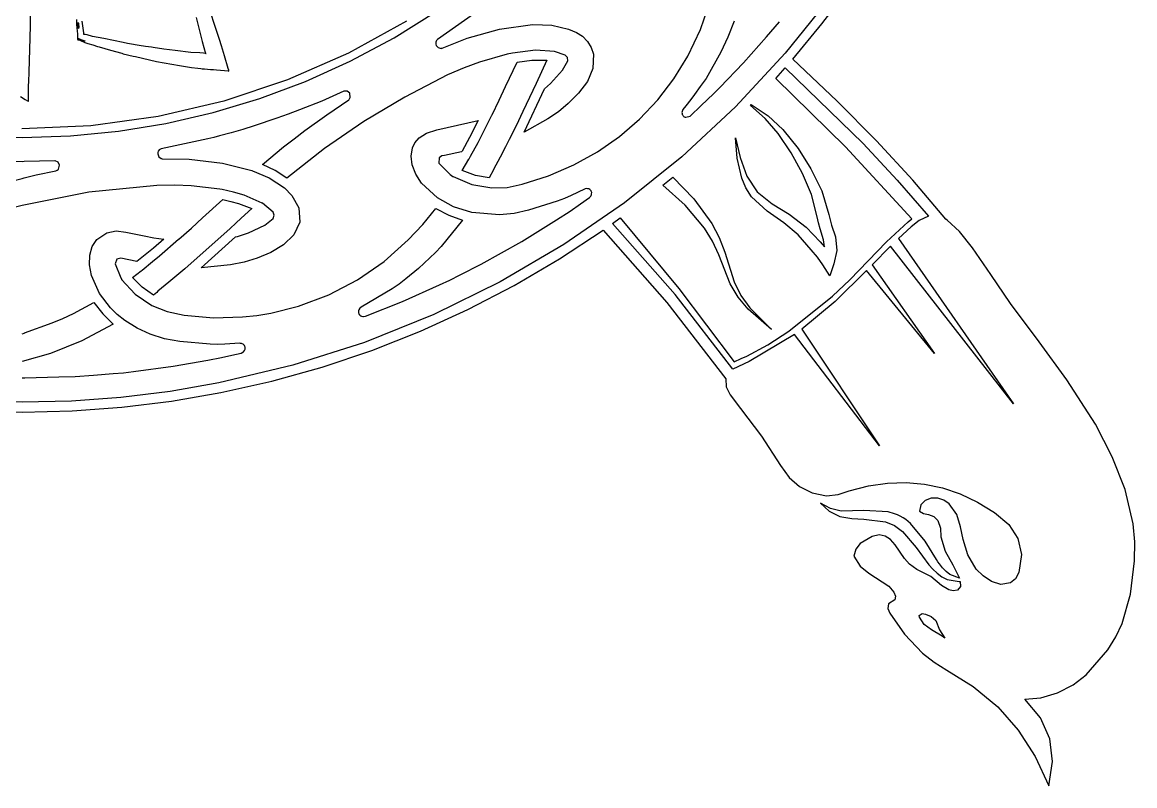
# Model space of a CAD drawing. Extents: x 0 to 285, y 0 to 248.
# Drawn here: x 142.7 to 241.7, y 0 to 67.9 of the extents above; entities that cross this region are included whole.
import ezdxf

# ---------------------------------------------------------------- set-up
doc = ezdxf.new("R2010")
doc.units = 0

msp = doc.modelspace()

# ---------------------------------------------------------------- linework, layer by layer
at = {"layer": 'Layer 1'}
for p, q in [((203.06834, 67.282612), (204.39253, 71.177252)), ((213.871651, 67.758006), (216.310994, 70.997653)), ((143.441116, 67.598338), (143.464225, 69.808668)), ((160.262214, 66.373166), (159.046614, 70.086046)), ((184.459166, 69.77177), (179.649583, 66.374183)), ((214.690562, 70.253071), (210.603662, 65.162485)), ((158.179585, 68.346033), (158.437048, 67.267603)), ((175.78885, 66.536581), (179.535021, 68.868789)), ((143.384085, 65.490988), (143.441116, 67.598338)), ((147.528219, 68.169964), (147.535032, 67.711779)), ((147.535032, 67.711779), (147.547921, 67.412694)), ((147.547921, 67.412694), (147.57651, 67.117755)), ((147.642379, 67.55869), (147.665637, 67.86785)), ((147.643, 67.5587), (147.642379, 67.55869)), ((147.682243, 67.373964), (147.643, 67.5587)), ((147.665637, 67.86785), (147.676153, 67.88044)), ((147.676153, 67.88044), (147.696755, 67.824148)), ((147.70965, 67.343005), (147.682243, 67.373964)), ((147.696755, 67.824148), (147.7012, 67.776004)), ((147.7012, 67.776004), (147.718681, 67.482547)), ((147.718681, 67.482547), (147.70965, 67.343005)), ((148.176148, 66.961481), (148.031123, 68.015761)), ((176.908093, 68.019215), (171.731855, 65.167405)), ((185.180681, 67.306694), (188.103701, 67.699265)), ((188.103701, 67.699265), (188.993996, 67.693191)), ((188.993996, 67.693191), (189.815855, 67.639713)), ((189.815855, 67.639713), (191.305215, 67.308037)), ((206.04899, 68.010554), (205.507688, 66.584004)), ((208.946959, 66.617491), (210.093529, 67.944341)), ((211.280232, 64.619835), (213.871651, 67.758006)), ((147.57651, 67.117755), (147.624654, 66.891848)), ((147.613839, 66.679707), (147.610433, 66.540605)), ((147.610433, 66.540605), (147.624211, 66.392469)), ((147.620951, 66.807695), (147.613839, 66.679707)), ((147.62258, 66.861035), (147.620951, 66.807695)), ((147.624654, 66.891848), (147.62258, 66.861035)), ((147.624211, 66.392469), (147.626136, 66.380026)), ((147.626136, 66.380026), (147.627025, 66.373817)), ((147.627025, 66.373817), (147.627617, 66.370854)), ((147.627617, 66.370854), (147.630877, 66.369815)), ((147.630877, 66.369815), (147.656799, 66.361687)), ((147.656799, 66.361687), (147.707907, 66.345245)), ((147.679286, 66.460267), (147.698542, 66.505594)), ((147.680618, 66.436416), (147.679286, 66.460267)), ((147.681361, 66.424416), (147.680618, 66.436416)), ((147.681643, 66.418489), (147.681361, 66.424416)), ((147.684163, 66.414194), (147.681643, 66.418489)), ((147.728159, 66.397306), (147.684163, 66.414194)), ((147.698542, 66.505594), (147.711282, 66.473449)), ((147.707907, 66.345245), (147.807159, 66.311468)), ((147.711282, 66.473449), (147.713209, 66.454193)), ((147.713209, 66.454193), (147.720911, 66.439083)), ((147.720911, 66.439083), (147.759576, 66.426344)), ((147.8123, 66.365624), (147.728159, 66.397306)), ((147.759576, 66.426344), (147.837051, 66.400715)), ((147.94029, 66.318811), (147.8123, 66.365624)), ((147.837051, 66.400715), (147.993631, 66.349331)), ((147.993631, 66.349331), (148.271532, 66.257784)), ((148.179851, 66.872017), (148.176148, 66.961481)), ((148.178669, 66.861498), (148.179851, 66.872017)), ((148.182518, 66.852608), (148.178669, 66.861498)), ((148.190816, 66.836166), (148.182518, 66.852608)), ((148.196, 66.8295), (148.190816, 66.836166)), ((148.208128, 66.829555), (148.196, 66.8295)), ((148.231979, 66.830001), (148.208128, 66.829555)), ((148.251531, 66.828815), (148.231979, 66.830001)), ((148.260562, 66.828223), (148.251531, 66.828815)), ((148.265007, 66.82794), (148.260562, 66.828223)), ((148.287523, 66.822606), (148.265007, 66.82794)), ((148.469731, 66.780092), (148.287523, 66.822606)), ((148.955023, 66.655657), (148.469731, 66.780092)), ((149.457056, 66.556702), (148.955023, 66.655657)), ((149.963681, 66.453451), (149.457056, 66.556702)), ((151.685171, 66.098091), (149.963681, 66.453451)), ((158.437048, 67.267603), (158.718652, 66.194373)), ((160.437607, 65.812047), (160.262214, 66.373166)), ((171.896014, 64.458406), (175.78885, 66.536581)), ((179.61877, 66.342054), (179.562043, 66.282788)), ((179.649583, 66.374183), (179.61877, 66.342054)), ((180.080651, 65.608334), (182.299193, 66.490346)), ((182.299193, 66.490346), (185.180681, 67.306694)), ((191.305215, 67.308037), (192.011823, 67.003172)), ((192.011823, 67.003172), (192.55982, 66.66488)), ((192.55982, 66.66488), (193.009412, 66.21551)), ((201.93658, 64.895272), (203.06834, 67.282612)), ((205.507688, 66.584004), (204.878999, 65.262354)), ((206.877799, 64.297701), (208.946959, 66.617491)), ((143.300979, 63.489668), (143.384085, 65.490988)), ((147.807159, 66.311468), (148.001661, 66.240955)), ((148.133894, 66.261187), (147.94029, 66.318811)), ((148.001661, 66.240955), (148.049658, 66.222588)), ((148.049658, 66.222588), (148.085218, 66.207329)), ((148.085218, 66.207329), (148.150547, 66.177413)), ((148.25107, 66.2283), (148.133894, 66.261187)), ((148.150547, 66.177413), (148.277053, 66.114305)), ((148.292273, 66.240599), (148.251, 66.2283)), ((148.251, 66.2283), (148.25107, 66.2283)), ((148.271532, 66.257784), (148.292273, 66.240599)), ((148.277053, 66.114305), (148.534219, 66.020831)), ((148.534219, 66.020831), (148.982625, 65.905137)), ((148.982625, 65.905137), (149.408961, 65.756558)), ((149.408961, 65.756558), (149.54184, 65.713598)), ((149.54184, 65.713598), (150.539977, 65.430955)), ((150.539977, 65.430955), (151.560337, 65.159274)), ((152.05951, 66.036764), (151.685171, 66.098091)), ((152.237273, 65.997211), (152.05951, 66.036764)), ((153.103277, 65.833669), (152.237273, 65.997211)), ((153.671229, 65.753676), (153.103277, 65.833669)), ((154.195185, 65.683608), (153.671229, 65.753676)), ((154.338136, 65.666571), (154.195185, 65.683608)), ((155.292577, 65.530582), (154.338136, 65.666571)), ((156.301517, 65.398299), (155.292577, 65.530582)), ((157.713107, 65.230608), (156.301517, 65.398299)), ((158.718652, 66.194373), (158.99937, 65.146613)), ((160.702772, 64.936563), (160.437607, 65.812047)), ((179.505455, 66.139549), (179.502495, 66.101776)), ((179.502495, 66.101776), (179.513899, 65.959861)), ((179.535972, 66.231988), (179.505455, 66.139549)), ((179.513899, 65.959861), (179.543815, 65.855278)), ((179.562043, 66.282788), (179.535972, 66.231988)), ((179.543815, 65.855278), (179.723428, 65.652844)), ((179.723428, 65.652844), (179.987036, 65.591595)), ((179.987036, 65.591595), (180.012072, 65.59604)), ((180.012072, 65.59604), (180.080651, 65.608334)), ((188.384665, 65.423812), (186.334078, 65.168962)), ((190.081618, 65.312802), (188.384665, 65.423812)), ((193.009412, 66.21551), (193.344512, 65.675348)), ((193.344512, 65.675348), (193.549033, 65.064682)), ((151.560337, 65.159274), (151.692916, 65.113794)), ((151.692916, 65.113794), (152.574769, 64.899588)), ((152.574769, 64.899588), (152.764236, 64.862258)), ((152.764236, 64.862258), (154.653716, 64.417998)), ((154.653716, 64.417998), (156.681846, 64.059065)), ((158.495412, 65.178464), (157.713107, 65.230608)), ((158.838941, 65.159059), (158.495412, 65.178464)), ((158.992557, 65.147206), (158.838941, 65.159059)), ((158.99937, 65.146613), (158.992557, 65.147206)), ((159.047, 65.1261), (159.050999, 65.126693)), ((159.047, 65.1253), (159.047, 65.1261)), ((159.047689, 65.125277), (159.047, 65.1253)), ((159.04917, 65.12513), (159.047689, 65.125277)), ((159.050999, 65.126693), (159.04917, 65.12513)), ((161.031188, 63.803023), (160.702772, 64.936563)), ((171.731855, 65.167405), (166.301483, 62.786647)), ((167.905729, 62.657321), (171.896014, 64.458406)), ((183.381138, 64.372732), (182.027178, 63.860479)), ((185.843898, 65.078897), (183.381138, 64.372732)), ((185.718832, 62.213155), (186.735042, 64.361125)), ((186.334078, 65.168962), (185.843898, 65.078897)), ((186.735042, 64.361125), (188.051753, 64.535616)), ((188.051753, 64.535616), (189.379862, 64.552963)), ((189.379862, 64.552963), (188.436236, 62.478913)), ((191.02302, 64.990756), (190.081618, 65.312802)), ((190.792412, 63.63655), (191.253669, 64.471391)), ((191.231111, 64.772271), (191.02302, 64.990756)), ((191.253669, 64.471391), (191.231111, 64.772271)), ((193.549033, 65.064682), (193.486119, 63.808739)), ((200.699773, 62.877701), (201.93658, 64.895272)), ((204.878999, 65.262354), (203.551409, 62.919284)), ((210.603662, 65.162485), (206.163165, 60.387405)), ((215.188875, 60.938066), (211.280232, 64.619835)), ((143.301425, 63.288943), (143.300979, 63.489668)), ((156.681846, 64.059065), (157.765906, 63.896262)), ((157.765906, 63.896262), (158.311935, 63.824713)), ((158.311935, 63.824713), (158.584209, 63.797603)), ((158.584209, 63.797603), (158.720494, 63.784124)), ((158.720494, 63.784124), (158.788791, 63.777605)), ((158.788791, 63.777605), (158.912483, 63.76694)), ((158.912483, 63.76694), (159.452292, 63.724869)), ((159.452292, 63.724869), (159.723973, 63.703985)), ((159.723973, 63.703985), (159.999506, 63.679544)), ((159.999506, 63.679544), (160.686559, 63.611402)), ((160.686559, 63.611402), (161.035123, 63.578811)), ((161.070445, 63.663775), (161.031188, 63.803023)), ((161.035123, 63.578811), (161.078823, 63.574812)), ((161.09, 63.5943), (161.070445, 63.663775)), ((161.078823, 63.574812), (161.089787, 63.573773)), ((161.089787, 63.573773), (161.095268, 63.57333)), ((161.095118, 63.576886), (161.09, 63.5943)), ((161.095268, 63.57333), (161.095118, 63.576886)), ((182.027178, 63.860479), (180.539588, 63.223504)), ((189.708319, 62.454521), (190.792412, 63.63655)), ((193.486119, 63.808739), (192.993228, 62.651842)), ((204.783899, 62.103361), (206.877799, 64.297701)), ((209.76645, 62.911523), (210.602674, 63.853371)), ((210.602674, 63.853371), (217.549876, 57.125064)), ((143.266463, 62.089189), (143.29372, 62.811649)), ((143.29372, 62.811649), (143.301425, 63.288943)), ((166.301483, 62.786647), (160.64775, 60.899775)), ((163.831918, 61.133325), (167.905729, 62.657321)), ((180.539588, 63.223504), (176.759449, 61.264021)), ((188.436236, 62.478913), (187.241076, 59.960303)), ((189.171919, 61.997968), (189.708319, 62.454521)), ((192.993228, 62.651842), (192.197908, 61.604622)), ((199.262007, 61.006634), (200.699773, 62.877701)), ((203.551409, 62.919284), (203.037821, 62.187937)), ((215.978509, 56.832145), (209.76645, 62.911523)), ((143.252835, 61.862689), (143.266463, 62.089189)), ((143.258169, 60.978318), (143.252835, 61.862689)), ((171.307768, 61.786586), (169.360078, 60.903547)), ((171.335025, 61.792067), (171.307768, 61.786586)), ((171.624442, 61.794916), (171.335025, 61.792067)), ((171.83928, 61.600972), (171.624442, 61.794916)), ((171.888757, 61.224855), (171.83928, 61.600972)), ((185.155918, 60.984215), (185.718832, 62.213155)), ((187.355619, 58.147768), (189.171919, 61.997968)), ((192.197908, 61.604622), (191.269218, 60.673632)), ((202.536383, 61.494661), (202.194632, 61.05455)), ((203.037821, 62.187937), (202.536383, 61.494661)), ((203.129812, 60.507493), (204.211502, 61.540893)), ((204.211502, 61.540893), (204.783899, 62.103361)), ((142.544302, 61.308803), (142.951379, 61.052085)), ((142.951379, 61.052085), (143.160249, 60.921724)), ((143.160249, 60.921724), (143.212988, 60.88884)), ((143.212988, 60.88884), (143.239356, 60.872544)), ((143.239356, 60.872544), (143.252539, 60.864247)), ((143.252539, 60.864247), (143.255059, 60.867069)), ((143.255059, 60.867069), (143.255206, 60.873735)), ((143.255206, 60.873735), (143.258169, 60.978318)), ((160.64775, 60.899775), (154.801426, 59.529624)), ((159.688501, 59.88642), (163.831918, 61.133325)), ((169.360078, 60.903547), (167.371498, 60.118428)), ((169.794112, 59.680389), (171.748472, 61.021909)), ((171.748472, 61.021909), (171.786841, 61.061016)), ((171.786841, 61.061016), (171.833799, 61.109014)), ((171.833799, 61.109014), (171.888757, 61.224855)), ((176.759449, 61.264021), (173.110648, 59.077483)), ((184.505156, 59.671735), (185.155918, 60.984215)), ((191.269218, 60.673632), (190.420991, 59.957691)), ((197.637237, 59.293591), (199.262007, 61.006634)), ((201.743856, 60.475487), (201.49232, 60.159218)), ((202.194632, 61.05455), (201.743856, 60.475487)), ((202.149003, 59.5732), (203.129812, 60.507493)), ((207.498465, 60.512212), (207.577569, 60.593241)), ((208.81821, 59.343998), (207.498465, 60.512212)), ((207.577569, 60.593241), (209.071091, 59.589646)), ((218.727602, 57.375109), (215.188875, 60.938066)), ((154.801426, 59.529624), (148.793283, 58.699028)), ((155.4894, 58.916605), (159.688501, 59.88642)), ((166.377656, 59.724387), (165.367966, 59.374341)), ((167.371498, 60.118428), (166.377656, 59.724387)), ((167.856642, 58.299019), (169.794112, 59.680389)), ((183.27238, 57.222463), (184.49, 59.6427)), ((184.4896, 59.6427), (184.505156, 59.671735)), ((184.49, 59.6427), (184.4896, 59.6427)), ((187.241076, 59.960303), (186.648384, 58.686633)), ((190.420991, 59.957691), (189.470699, 59.319818)), ((206.163165, 60.387405), (201.388116, 55.946875)), ((201.49232, 60.159218), (201.409513, 59.871092)), ((201.409513, 59.871092), (201.418544, 59.798803)), ((201.418544, 59.798803), (201.443877, 59.703412)), ((201.443877, 59.703412), (201.481059, 59.639416)), ((201.481059, 59.639416), (201.515722, 59.580459)), ((201.515722, 59.580459), (201.544164, 59.560312)), ((201.544164, 59.560312), (201.559571, 59.540756)), ((201.559571, 59.540756), (201.608457, 59.514834)), ((201.608457, 59.514834), (201.685041, 59.474245)), ((201.685041, 59.474245), (201.764444, 59.458542)), ((201.764444, 59.458542), (202.149003, 59.5732)), ((209.071091, 59.589646), (210.388599, 58.364091)), ((148.793283, 58.699028), (142.65409, 58.430824)), ((151.248535, 58.22388), (155.4894, 58.916605)), ((163.343396, 58.688028), (162.319776, 58.380942)), ((165.367966, 59.374341), (163.343396, 58.688028)), ((173.110648, 59.077483), (169.603392, 56.67044)), ((179.592666, 58.351547), (183.283026, 59.16348)), ((183.283026, 59.16348), (182.516573, 57.66286)), ((186.648384, 58.686633), (186.029324, 57.472073)), ((189.470699, 59.319818), (187.355619, 58.147768)), ((195.839419, 57.750089), (197.637237, 59.293591)), ((209.967595, 58.007822), (208.81821, 59.343998)), ((138.414572, 57.808245), (142.6972, 57.6697)), ((142.6972, 57.6697), (146.979828, 57.808245)), ((146.979828, 57.808245), (151.248535, 58.22388)), ((159.228026, 57.532261), (155.045856, 56.643298)), ((159.749166, 57.650918), (159.228026, 57.532261)), ((160.263496, 57.796545), (159.749166, 57.650918)), ((161.291266, 58.090002), (160.263496, 57.796545)), ((162.319776, 58.380942), (161.291266, 58.090002)), ((165.952948, 56.822544), (166.908574, 57.55226)), ((166.908574, 57.55226), (167.856642, 58.299019)), ((177.646617, 57.175607), (178.034534, 57.639425)), ((178.034534, 57.639425), (178.664265, 58.058301)), ((178.664265, 58.058301), (179.592666, 58.351547)), ((182.516573, 57.66286), (181.836923, 56.43704)), ((186.029324, 57.472073), (185.704015, 56.833901)), ((193.882508, 56.387648), (195.839419, 57.750089)), ((206.333812, 55.83482), (206.188046, 57.62993)), ((206.188046, 57.62993), (206.596131, 55.886729)), ((211.129275, 56.288552), (209.967595, 58.007822)), ((210.388599, 58.364091), (211.743889, 56.691491)), ((154.805877, 56.448215), (154.762178, 56.313115)), ((154.823505, 56.481988), (154.805877, 56.448215)), ((154.886609, 56.555465), (154.823505, 56.481988)), ((155.004674, 56.625236), (154.886609, 56.555465)), ((155.045856, 56.643298), (155.004674, 56.625236)), ((164.076508, 55.246674), (165.952948, 56.822544)), ((169.603392, 56.67044), (166.247888, 54.049444)), ((177.314267, 56.01317), (177.443656, 56.747537)), ((177.443656, 56.747537), (177.646617, 57.175607)), ((181.836923, 56.43704), (181.801965, 56.37349)), ((182.593769, 55.993823), (183.27238, 57.222463)), ((185.704015, 56.833901), (185.233551, 55.924793)), ((211.743889, 56.691491), (212.894609, 54.875791)), ((221.86675, 50.438623), (215.978509, 56.832145)), ((217.549876, 57.125064), (220.577765, 53.879234)), ((221.946168, 53.879065), (218.727602, 57.375109)), ((142.697565, 55.508011), (139.861795, 55.581634)), ((142.871625, 55.513049), (142.697565, 55.508011)), ((145.597475, 55.583116), (142.871625, 55.513049)), ((145.629027, 55.57645), (145.597475, 55.583116)), ((145.884597, 55.460024), (145.629027, 55.57645)), ((146.003959, 55.205813), (145.884597, 55.460024)), ((154.762178, 56.313115), (154.749732, 56.205123)), ((154.749732, 56.205123), (154.83858, 55.949215)), ((154.83858, 55.949215), (155.058745, 55.791386)), ((155.058745, 55.791386), (155.083631, 55.785905)), ((155.083631, 55.785905), (155.151929, 55.771091)), ((155.151929, 55.771091), (157.539376, 55.737315)), ((157.539376, 55.737315), (160.511329, 55.388454)), ((177.404361, 55.224793), (177.314267, 56.01317)), ((179.792355, 55.865668), (179.780501, 55.370301)), ((180.054257, 56.033655), (179.792355, 55.865668)), ((180.267425, 56.073206), (180.054257, 56.033655)), ((181.801965, 56.37349), (180.267425, 56.073206)), ((181.861239, 54.735559), (182.445337, 55.729847)), ((182.445337, 55.729847), (182.463854, 55.760806)), ((182.463854, 55.760806), (182.593769, 55.993823)), ((185.233551, 55.924793), (184.645451, 54.805183)), ((191.780461, 55.217785), (193.882508, 56.387648)), ((201.388116, 55.946875), (196.297557, 51.85994)), ((206.735413, 54.05275), (206.333812, 55.83482)), ((206.596131, 55.886729), (207.179, 54.2313)), ((212.125488, 54.465292), (211.129275, 56.288552)), ((143.936275, 54.331206), (145.699095, 54.707177)), ((145.699095, 54.707177), (145.748128, 54.72778)), ((145.748128, 54.72778), (145.8139, 54.755333)), ((145.8139, 54.755333), (145.887376, 54.81918)), ((145.887376, 54.81918), (145.914337, 54.848362)), ((145.914337, 54.848362), (146.003959, 55.205813)), ((160.511329, 55.388454), (163.139109, 54.714584)), ((163.139109, 54.714584), (163.182512, 54.701698)), ((163.182512, 54.701698), (164.676092, 54.060854)), ((165.203801, 54.723513), (164.076508, 55.246674)), ((166.247888, 54.049444), (165.203801, 54.723513)), ((177.711384, 54.412337), (177.404361, 55.224793)), ((179.780501, 55.370301), (180.76768, 54.369941)), ((183.029168, 54.296367), (181.861239, 54.735559)), ((184.640563, 54.790666), (184.258519, 54.082723)), ((184.641599, 54.791998), (184.640563, 54.790666)), ((184.645451, 54.805183), (184.641599, 54.791998)), ((189.547233, 54.25202), (191.780461, 55.217785)), ((212.933718, 52.581462), (212.125488, 54.465292)), ((212.894609, 54.875791), (213.850636, 52.912661)), ((139.431309, 53.187005), (142.697559, 54.022492)), ((142.697559, 54.022492), (142.875175, 54.072857)), ((142.875175, 54.072857), (143.936275, 54.331206)), ((164.676092, 54.060854), (166.036792, 53.172058)), ((178.232777, 53.605727), (177.711384, 54.412337)), ((179.652807, 52.298727), (178.232777, 53.605727)), ((180.76768, 54.369941), (181.026176, 54.199733)), ((181.026176, 54.199733), (181.040101, 54.193067)), ((181.040101, 54.193067), (182.700513, 53.469064)), ((182.700513, 53.469064), (184.489, 53.1819)), ((184.258519, 54.082723), (183.029168, 54.296367)), ((185.84237, 53.227674), (187.19678, 53.501872)), ((187.19678, 53.501872), (189.547233, 54.25202)), ((199.698076, 53.410121), (200.595, 54.1447)), ((200.595, 54.1447), (200.59504, 54.144741)), ((200.59504, 54.144741), (202.481041, 52.214068)), ((207.104975, 53.187022), (206.735413, 54.05275)), ((207.17894, 54.2314), (208.108641, 52.81537)), ((207.179, 54.2313), (207.17894, 54.2314)), ((220.577765, 53.879234), (223.361174, 50.656871)), ((224.894332, 50.398035), (221.946168, 53.879065)), ((148.63729, 52.801692), (142.697552, 51.626695)), ((154.663052, 53.394405), (148.63729, 52.801692)), ((156.283812, 53.41159), (154.663052, 53.394405)), ((157.730802, 53.367888), (156.283812, 53.41159)), ((160.270592, 53.080803), (157.730802, 53.367888)), ((160.480354, 53.035472), (160.270592, 53.080803)), ((161.513004, 52.800974), (160.480354, 53.035472)), ((162.456334, 52.531365), (161.513004, 52.800974)), ((164.035754, 51.830238), (162.456334, 52.531365)), ((166.036792, 53.172058), (166.703996, 52.507964)), ((166.703996, 52.507964), (167.325661, 51.39883)), ((184.489, 53.1819), (185.84237, 53.227674)), ((191.548705, 52.503894), (190.944609, 52.236658)), ((192.730085, 53.072738), (191.548705, 52.503894)), ((192.783425, 53.087995), (192.730085, 53.072738)), ((192.959709, 53.118955), (192.783425, 53.087995)), ((193.046812, 53.110068), (192.959709, 53.118955)), ((193.127101, 53.082958), (193.046812, 53.110068)), ((193.201763, 53.043257), (193.127101, 53.082958)), ((193.266956, 52.983991), (193.201763, 53.043257)), ((193.30636, 52.948431), (193.266956, 52.983991)), ((193.298497, 52.441955), (193.325026, 52.495727)), ((193.320285, 52.915693), (193.30636, 52.948431)), ((193.342061, 52.88814), (193.320285, 52.915693)), ((193.325026, 52.495727), (193.367393, 52.5972)), ((193.357467, 52.829923), (193.342061, 52.88814)), ((193.375837, 52.760891), (193.357467, 52.829923)), ((193.367393, 52.5972), (193.374948, 52.663121)), ((193.374948, 52.663121), (193.375837, 52.760891)), ((201.707419, 51.648634), (199.698076, 53.410121)), ((207.614749, 52.3957), (207.104975, 53.187022)), ((208.108641, 52.81537), (209.433861, 51.75842)), ((213.450119, 50.617922), (212.933718, 52.581462)), ((213.850636, 52.912661), (214.483369, 50.822801)), ((142.697552, 51.626695), (139.644322, 50.854166)), ((158.753385, 50.519199), (160.541385, 52.139219)), ((160.541385, 52.139219), (161.26726, 51.959528)), ((161.26726, 51.959528), (161.941426, 51.781914)), ((161.941426, 51.781914), (163.124886, 51.345506)), ((164.07012, 51.811721), (164.035754, 51.830238)), ((165.026339, 51.019786), (164.07012, 51.811721)), ((181.085137, 51.508274), (179.652807, 52.298727)), ((182.720407, 50.99113), (181.085137, 51.508274)), ((190.318437, 52.002456), (187.756427, 51.183561)), ((190.944609, 52.236658), (190.318437, 52.002456)), ((196.297557, 51.85994), (190.910535, 48.145645)), ((191.467093, 51.115981), (192.38287, 51.751779)), ((192.38287, 51.751779), (193.175101, 52.313965)), ((193.175101, 52.313965), (193.298497, 52.441955)), ((203.421176, 49.598431), (201.707419, 51.648634)), ((202.481041, 52.214068), (204.05683, 50.022861)), ((208.984859, 51.11018), (207.614749, 52.3957)), ((209.433861, 51.75842), (210.959511, 50.835238)), ((157.745915, 49.598091), (158.753385, 50.519199)), ((163.124886, 51.345506), (162.189853, 50.485725)), ((165.132173, 50.738543), (165.026339, 51.019786)), ((165.036708, 50.453612), (165.132173, 50.738543)), ((167.325661, 51.39883), (167.388384, 50.128904)), ((178.345801, 49.937711), (179.505261, 51.353451)), ((179.505261, 51.353451), (180.650995, 50.743122)), ((180.650995, 50.743122), (181.869361, 50.295021)), ((185.161237, 50.795147), (182.720407, 50.99113)), ((186.47104, 50.907788), (185.161237, 50.795147)), ((187.756427, 51.183561), (186.47104, 50.907788)), ((190.250603, 50.333662), (191.467093, 51.115981)), ((195.23891, 50.022325), (195.904632, 50.503765)), ((195.904632, 50.503765), (201.141178, 44.237738)), ((210.46385, 50.08464), (208.984859, 51.11018)), ((210.959511, 50.835238), (212.454201, 49.699038)), ((213.559297, 50.076485), (213.450119, 50.617922)), ((214.483369, 50.822801), (214.593286, 50.330693)), ((223.361174, 50.656871), (222.534417, 50.281979)), ((156.625415, 48.628094), (157.745915, 49.598091)), ((161.188899, 49.573947), (157.158709, 45.987877)), ((161.701448, 50.02754), (161.188899, 49.573947)), ((162.189853, 50.485725), (161.701448, 50.02754)), ((162.839408, 49.176842), (164.291424, 49.85945)), ((164.291424, 49.85945), (165.036708, 50.453612)), ((167.388384, 50.128904), (166.854695, 48.990805)), ((177.046941, 48.570271), (178.345801, 49.937711)), ((181.869361, 50.295021), (179.974411, 47.980691)), ((187.174509, 48.423323), (190.250603, 50.333662)), ((200.797696, 43.708325), (195.23891, 50.022325)), ((204.120944, 48.45266), (203.421176, 49.598431)), ((204.05683, 50.022861), (204.707878, 48.769189)), ((211.76685, 48.99421), (210.46385, 50.08464)), ((212.454201, 49.699038), (213.714541, 48.374108)), ((213.707579, 49.532234), (213.559297, 50.076485)), ((214.014518, 48.551871), (213.707579, 49.532234)), ((214.593286, 50.330693), (214.733717, 49.85873)), ((214.733717, 49.85873), (215.071765, 48.82682)), ((219.623079, 48.371389), (221.543369, 50.166349)), ((221.817744, 49.724799), (220.681834, 48.679109)), ((221.543369, 50.166349), (221.86675, 50.438623)), ((222.534417, 50.281979), (221.817744, 49.724799)), ((224.887073, 50.392258), (224.894332, 50.398035)), ((225.00632, 50.32293), (224.887073, 50.392258)), ((226.106729, 49.307476), (225.00632, 50.32293)), ((148.928099, 47.961197), (149.328755, 48.587163)), ((149.328755, 48.587163), (150.216682, 49.180301)), ((150.216682, 49.180301), (151.066678, 49.345427)), ((151.066678, 49.345427), (151.927652, 49.253332)), ((151.927652, 49.253332), (153.543222, 48.903436)), ((153.543222, 48.903436), (154.413671, 48.741226)), ((155.307079, 48.628055), (154.379599, 47.827826)), ((154.413671, 48.741226), (155.307079, 48.628055)), ((154.907939, 47.143195), (156.616, 48.6198)), ((156.6158, 48.6198), (156.622009, 48.625131)), ((156.616, 48.6198), (156.6158, 48.6198)), ((156.622009, 48.625131), (156.625415, 48.628094)), ((158.616214, 46.067317), (161.675504, 48.830057)), ((161.675504, 48.830057), (161.847194, 48.867829)), ((161.847194, 48.867829), (162.839408, 49.176842)), ((166.854695, 48.990805), (165.954874, 48.113074)), ((174.900375, 46.634197), (177.046941, 48.570271)), ((190.499115, 46.863262), (194.395, 49.4298)), ((194.395, 49.4298), (200.069983, 42.985598)), ((204.707878, 48.769189), (205.21362, 47.450181)), ((212.92246, 47.67669), (211.76685, 48.99421)), ((214.099249, 47.947033), (214.014518, 48.551871)), ((215.071765, 48.82682), (215.188643, 47.59922)), ((220.681834, 48.679109), (230.920434, 33.983009)), ((227.275241, 47.836934), (226.106729, 49.307476)), ((148.710066, 47.200131), (148.928099, 47.961197)), ((154.379599, 47.827826), (152.908909, 46.633106)), ((165.954874, 48.113074), (164.820909, 47.446012)), ((179.974411, 47.980691), (179.485859, 47.442067)), ((183.551013, 46.397102), (187.174509, 48.423323)), ((190.910535, 48.145645), (185.246092, 44.823032)), ((204.686256, 47.234921), (204.120944, 48.45266)), ((213.486855, 47.017338), (212.92246, 47.67669)), ((213.714541, 48.374108), (214.099249, 47.947033)), ((215.188643, 47.59922), (214.927774, 46.43872)), ((217.982769, 46.682199), (219.623079, 48.371389)), ((219.96244, 47.984061), (218.3288, 46.334121)), ((230.920434, 33.983009), (219.96244, 47.984061)), ((228.902, 45.46215), (227.275241, 47.836934)), ((148.683684, 46.332351), (148.710066, 47.200131)), ((151.102242, 46.837387), (150.960773, 46.422459)), ((151.462953, 46.936785), (151.102242, 46.837387)), ((151.480879, 46.932933), (151.462953, 46.936785)), ((152.908909, 46.633106), (151.480879, 46.932933)), ((153.35681, 45.869818), (154.295695, 46.63657)), ((154.295695, 46.63657), (154.907939, 47.143195)), ((162.458264, 46.577498), (161.238214, 46.336924)), ((163.607804, 46.936874), (162.458264, 46.577498)), ((164.820909, 47.446012), (163.607804, 46.936874)), ((172.536946, 44.989522), (174.900375, 46.634197)), ((178.980419, 46.946702), (177.958579, 46.013891)), ((179.485859, 47.442067), (178.980419, 46.946702)), ((186.483882, 44.506163), (190.499115, 46.863262)), ((205.709726, 44.657211), (204.686256, 47.234921)), ((205.21362, 47.450181), (206.053256, 44.820921)), ((213.955708, 46.324802), (213.486855, 47.017338)), ((216.356089, 45.006779), (217.982769, 46.682199)), ((148.85798, 45.386243), (148.683684, 46.332351)), ((150.960773, 46.422459), (151.46341, 45.167599)), ((152.499543, 45.209716), (153.267187, 45.798713)), ((153.267187, 45.798713), (153.26763, 45.798862)), ((153.26763, 45.798862), (153.355032, 45.868633)), ((153.355032, 45.868633), (153.35681, 45.869818)), ((157.158709, 45.987877), (155.743719, 44.793307)), ((161.238214, 46.336924), (158.616214, 46.067317)), ((177.958579, 46.013891), (176.840449, 45.086707)), ((181.673393, 45.435256), (183.551013, 46.397102)), ((214.560693, 45.34918), (213.955708, 46.324802)), ((214.927774, 46.43872), (214.560693, 45.34918)), ((217.84902, 45.84164), (215.05281, 43.06143)), ((223.874, 38.4584), (217.84902, 45.84164)), ((218.3288, 46.334121), (223.874, 38.4584)), ((149.572002, 43.788153), (148.85798, 45.386243)), ((151.46341, 45.167599), (151.592277, 44.96651)), ((151.592277, 44.96651), (151.541921, 45.044942)), ((151.541921, 45.044942), (152.735858, 43.711653)), ((153.365066, 44.33653), (152.499543, 45.209716)), ((155.743719, 44.793307), (154.770022, 43.995593)), ((169.986013, 43.654049), (172.536946, 44.989522)), ((176.245387, 44.628378), (175.615513, 44.201746)), ((176.840449, 45.086707), (176.245387, 44.628378)), ((185.246092, 44.823032), (179.323272, 41.911147)), ((179.83488, 44.544069), (180.751989, 44.965664)), ((180.751989, 44.965664), (181.673393, 45.435256)), ((206.409557, 43.452421), (205.709726, 44.657211)), ((206.053256, 44.820921), (206.650335, 43.608113)), ((214.814439, 43.544829), (216.356089, 45.006779)), ((230.64497, 42.90503), (228.902, 45.46215)), ((150.553107, 42.497293), (149.572002, 43.788153)), ((152.735858, 43.711653), (154.228071, 42.723502)), ((154.380573, 43.643476), (153.365066, 44.33653)), ((154.661883, 43.871012), (154.380573, 43.643476)), ((154.770022, 43.995593), (154.661883, 43.871012)), ((167.276931, 42.645581), (169.986013, 43.654049)), ((175.615513, 44.201746), (172.873073, 42.567516)), ((176.527, 43.064939), (179.83488, 44.544069)), ((182.357863, 42.362143), (186.483882, 44.506163)), ((205.94541, 37.054925), (200.797696, 43.708325)), ((201.141178, 44.237738), (206.057532, 37.717465)), ((206.650335, 43.608113), (207.449736, 42.517991)), ((147.253203, 42.008901), (149.060163, 42.981266)), ((149.060163, 42.981266), (149.855477, 41.967133)), ((154.228071, 42.723502), (155.596851, 42.170657)), ((164.819061, 42.050076), (167.276931, 42.645581)), ((173.23749, 41.767569), (176.527, 43.064939)), ((200.069983, 42.985598), (205.3126, 36.185)), ((207.308856, 42.388211), (206.409557, 43.452421)), ((210.920798, 40.448734), (214.814439, 43.544829)), ((215.05281, 43.06143), (212.08817, 40.61837)), ((233.193143, 39.494169), (230.64497, 42.90503)), ((146.319946, 41.571161), (147.253203, 42.008901)), ((149.855477, 41.967133), (150.781063, 41.070316)), ((151.156464, 41.903859), (150.553107, 42.497293)), ((151.823372, 41.382273), (151.156464, 41.903859)), ((155.596851, 42.170657), (157.099841, 41.864757)), ((157.099841, 41.864757), (159.713111, 41.634704)), ((159.713111, 41.634704), (162.289191, 41.719881)), ((162.289191, 41.719881), (163.565381, 41.838093)), ((163.565381, 41.838093), (164.819061, 42.050076)), ((172.633241, 42.238357), (172.622279, 42.154066)), ((172.622279, 42.154066), (172.634133, 42.066222)), ((172.656053, 42.321757), (172.633241, 42.238357)), ((172.634133, 42.066222), (172.642427, 42.008598)), ((172.642427, 42.008598), (172.657983, 41.983268)), ((172.752195, 42.469004), (172.656053, 42.321757)), ((172.657983, 41.983268), (172.666131, 41.954826)), ((172.666131, 41.954826), (172.708941, 41.903422)), ((172.708941, 41.903422), (172.754864, 41.848166)), ((172.824483, 42.527963), (172.752195, 42.469004)), ((172.754864, 41.848166), (172.835154, 41.794826)), ((172.873073, 42.567516), (172.824483, 42.527963)), ((172.835154, 41.794826), (172.894852, 41.762977)), ((172.894852, 41.762977), (173.001213, 41.742536)), ((173.001213, 41.742536), (173.061208, 41.734092)), ((173.061208, 41.734092), (173.23749, 41.767569)), ((179.323272, 41.911147), (173.161121, 39.429034)), ((178.12962, 40.43484), (182.357863, 42.362143)), ((209.386906, 40.590741), (207.308856, 42.388211)), ((207.449736, 42.517991), (209.386906, 40.590741)), ((142.90897, 40.283415), (145.3701, 41.166155)), ((145.3701, 41.166155), (146.319946, 41.571161)), ((150.781063, 41.070316), (147.990239, 39.565478)), ((152.910449, 40.712598), (151.823372, 41.382273)), ((154.071332, 40.181043), (152.910449, 40.712598)), ((212.08817, 40.61837), (218.99367, 30.23297)), ((142.696987, 40.198525), (142.909119, 40.260896)), ((142.909119, 40.260896), (142.90897, 40.283415)), ((155.355372, 39.760038), (154.071332, 40.181043)), ((156.730662, 39.508801), (155.355372, 39.760038)), ((173.807714, 38.727895), (178.12962, 40.43484)), ((211.42378, 40.14222), (207.40722, 37.73946)), ((209.039416, 39.2315), (210.920798, 40.448734)), ((218.99367, 30.23297), (211.42378, 40.14222)), ((147.990239, 39.565478), (145.220633, 38.457046)), ((159.412362, 39.283633), (156.730662, 39.508801)), ((160.081048, 39.260229), (159.412362, 39.283633)), ((160.741586, 39.278291), (160.081048, 39.260229)), ((162.051696, 39.353692), (160.741586, 39.278291)), ((162.106803, 39.347323), (162.051696, 39.353692)), ((162.200128, 39.336951), (162.106803, 39.347323)), ((162.281603, 39.308808), (162.200128, 39.336951)), ((162.358932, 39.267476), (162.281603, 39.308808)), ((162.422776, 39.211777), (162.358932, 39.267476)), ((162.381447, 38.593316), (162.459366, 38.670927)), ((162.4767, 39.146448), (162.422776, 39.211777)), ((162.459366, 38.670927), (162.491511, 38.729146)), ((162.514326, 39.066901), (162.4767, 39.146448)), ((162.491511, 38.729146), (162.52914, 38.819062)), ((162.537138, 39.019053), (162.514326, 39.066901)), ((162.52914, 38.819062), (162.539212, 38.890021)), ((162.537584, 38.983493), (162.537138, 39.019053)), ((162.547211, 38.94972), (162.537584, 38.983493)), ((162.539212, 38.890021), (162.547211, 38.94972)), ((173.161121, 39.429034), (166.778683, 37.395737)), ((169.400707, 37.244945), (173.807714, 38.727895)), ((207.183809, 38.222459), (209.039416, 39.2315)), ((235.657, 36.1133), (233.193143, 39.494169)), ((145.220633, 38.457046), (142.697003, 37.750881)), ((156.136929, 37.311348), (159.201559, 37.856488)), ((159.201559, 37.856488), (160.424129, 38.081656)), ((160.424129, 38.081656), (161.358865, 38.295267)), ((161.358865, 38.295267), (162.173318, 38.48251)), ((162.173318, 38.48251), (162.336267, 38.553762)), ((162.336267, 38.553762), (162.381447, 38.593316)), ((207.40722, 37.73946), (205.94541, 37.054925)), ((206.057532, 37.717465), (206.669629, 37.993295)), ((206.669629, 37.993295), (207.183809, 38.222459)), ((149.050402, 36.534235), (150.798852, 36.66829)), ((150.798852, 36.66829), (151.697447, 36.741321)), ((151.697447, 36.741321), (152.599889, 36.854052)), ((152.599889, 36.854052), (156.136929, 37.311348)), ((166.778683, 37.395737), (160.195, 35.8303)), ((164.91716, 35.989629), (169.400707, 37.244945)), ((142.697004, 36.2824), (142.919062, 36.287437)), ((142.919062, 36.287437), (145.948292, 36.362099)), ((145.948292, 36.362099), (147.415132, 36.412315)), ((147.415132, 36.412315), (149.050402, 36.534235)), ((160.195, 35.8303), (155.848349, 35.078512)), ((160.365635, 34.965588), (164.91716, 35.989629)), ((205.3126, 36.185), (205.357399, 35.469864)), ((238.215621, 32.167477), (235.657, 36.1133)), ((235.657, 36.1133), (235.657, 36.1133)), ((155.848349, 35.078512), (151.477967, 34.541521)), ((155.976483, 34.206412), (160.365635, 34.965588)), ((205.357399, 35.469864), (205.688883, 34.758006)), ((205.688883, 34.758006), (206.60657, 33.55011)), ((142.69765, 34.111928), (138.303536, 34.219326)), ((147.091764, 34.219326), (142.69765, 34.111928)), ((151.477967, 34.541521), (147.091764, 34.219326)), ((151.563365, 33.664143), (155.976483, 34.206412)), ((138.260101, 33.338782), (142.697185, 33.230329)), ((142.697185, 33.230329), (147.134269, 33.338782)), ((147.134269, 33.338782), (151.563365, 33.664143)), ((206.60657, 33.55011), (208.489232, 31.084944)), ((239.701188, 29.263045), (238.215621, 32.167477)), ((208.489232, 31.084944), (210.1716, 28.47897)), ((240.860953, 26.342663), (239.701188, 29.263045)), ((210.1716, 28.47897), (210.942758, 27.426651)), ((210.942758, 27.426651), (211.883776, 26.611644)), ((218.011106, 26.671246), (219.699972, 26.923879)), ((219.699972, 26.923879), (221.358871, 26.97789)), ((221.358871, 26.97789), (222.988826, 26.834702)), ((222.988826, 26.834702), (224.590859, 26.495737)), ((211.883776, 26.611644), (212.996142, 26.060837)), ((212.996142, 26.060837), (214.28134, 25.80112)), ((214.28134, 25.80112), (215.305293, 25.907462)), ((215.305293, 25.907462), (216.29125, 26.218566)), ((216.29125, 26.218566), (218.011106, 26.671246)), ((224.590859, 26.495737), (226.165992, 25.962421)), ((226.165992, 25.962421), (227.715248, 25.236176)), ((241.566756, 23.292713), (240.860953, 26.342663)), ((214.6251, 24.673349), (213.752469, 25.140732)), ((213.752469, 25.140732), (214.514657, 24.410872)), ((222.682238, 24.982556), (222.54184, 24.412495)), ((223.053425, 25.378538), (222.682238, 24.982556)), ((223.576044, 25.586288), (223.053425, 25.378538)), ((224.17074, 25.591655), (223.576044, 25.586288)), ((224.729155, 25.406925), (224.17074, 25.591655)), ((225.197356, 25.077099), (224.729155, 25.406925)), ((225.87356, 24.120365), (225.197356, 25.077099)), ((227.715248, 25.236176), (229.23965, 24.318426)), ((214.514657, 24.410872), (215.462549, 23.947052)), ((215.582839, 24.423013), (214.6251, 24.673349)), ((215.462549, 23.947052), (216.540294, 23.773603)), ((217.607269, 24.469676), (215.582839, 24.423013)), ((216.540294, 23.773603), (217.606369, 23.715367)), ((219.770649, 24.355909), (217.607269, 24.469676)), ((220.321419, 24.193995), (219.770649, 24.355909)), ((220.588062, 24.093707), (220.321419, 24.193995)), ((220.843755, 23.968087), (220.588062, 24.093707)), ((221.094252, 23.83343), (220.843755, 23.968087)), ((221.325048, 23.677889), (221.094252, 23.83343)), ((222.54184, 24.412495), (222.902401, 24.209495)), ((222.902401, 24.209495), (223.364734, 24.125707)), ((223.364734, 24.125707), (223.824447, 23.941863)), ((223.824447, 23.941863), (224.176221, 23.593453)), ((226.201461, 23.034615), (225.87356, 24.120365)), ((229.23965, 24.318426), (230.499935, 23.245451)), ((217.606369, 23.715367), (219.515989, 23.471245)), ((219.515989, 23.471245), (220.328107, 23.142986)), ((220.328107, 23.142986), (221.037049, 22.628502)), ((221.761307, 23.334806), (221.325048, 23.677889)), ((223.057057, 21.742196), (221.761307, 23.334806)), ((224.176221, 23.593453), (224.410018, 22.902214)), ((224.410018, 22.902214), (224.447606, 22.141873)), ((226.432924, 21.904545), (226.201461, 23.034615)), ((230.499935, 23.245451), (231.312256, 21.992562)), ((241.709373, 21.683645), (241.566756, 23.292713)), ((218.339334, 22.182752), (217.260718, 21.535287)), ((218.970171, 22.317084), (218.339334, 22.182752)), ((219.507349, 22.201936), (218.970171, 22.317084)), ((219.972368, 21.889359), (219.507349, 22.201936)), ((220.386724, 21.431406), (219.972368, 21.889359)), ((221.037049, 22.628502), (222.258058, 21.183175)), ((224.447606, 22.141873), (224.826798, 20.877719)), ((226.854126, 20.529845), (226.432924, 21.904545)), ((231.312256, 21.992562), (231.62412, 20.561715)), ((216.888579, 21.049263), (216.693844, 20.418752)), ((217.260718, 21.535287), (216.888579, 21.049263)), ((221.21636, 20.218448), (220.386724, 21.431406)), ((222.258058, 21.183175), (223.386629, 19.645192)), ((224.058897, 20.112556), (223.057057, 21.742196)), ((224.826798, 20.877719), (225.508406, 19.660893)), ((241.690441, 19.999577), (241.709373, 21.683645)), ((216.693844, 20.418752), (217.273013, 19.539358)), ((221.676493, 19.694859), (221.21636, 20.218448)), ((224.184813, 19.923831), (224.058897, 20.112556)), ((224.319763, 19.74355), (224.184813, 19.923831)), ((227.605414, 19.260025), (226.854126, 20.529845)), ((231.62412, 20.561715), (231.38303, 18.954866)), ((241.340979, 17.043351), (241.690441, 19.999577)), ((217.273013, 19.539358), (218.057249, 18.908138)), ((218.057249, 18.908138), (219.811514, 17.766382)), ((222.326414, 19.237806), (221.676493, 19.694859)), ((223.563204, 18.609264), (222.326414, 19.237806)), ((223.386629, 19.645192), (223.733861, 19.267743)), ((223.733861, 19.267743), (224.115902, 18.909846)), ((224.115902, 18.909846), (224.540164, 18.595056)), ((224.606704, 19.380765), (224.319763, 19.74355)), ((224.92253, 19.04894), (224.606704, 19.380765)), ((225.265314, 18.778887), (224.92253, 19.04894)), ((225.508406, 19.660893), (226.098284, 18.470173)), ((228.217319, 18.663893), (227.605414, 19.260025)), ((231.38303, 18.954866), (231.108449, 18.419119)), ((224.518243, 17.811405), (223.563204, 18.609264)), ((224.540164, 18.595056), (225.028716, 18.334782)), ((225.028716, 18.334782), (226.093966, 18.174198)), ((226.098284, 18.470173), (225.265314, 18.778887)), ((226.093966, 18.174198), (226.184774, 18.173902)), ((226.184774, 18.173902), (226.199568, 17.728531)), ((228.970602, 18.168782), (228.217319, 18.663893)), ((229.799487, 17.915094), (228.970602, 18.168782)), ((230.638204, 18.043235), (229.799487, 17.915094)), ((231.108449, 18.419119), (230.638204, 18.043235)), ((219.811514, 17.766382), (220.278232, 17.209558)), ((220.278232, 17.209558), (220.407564, 16.861896)), ((220.407564, 16.861896), (220.356202, 16.536412)), ((225.172264, 17.413129), (224.518243, 17.811405)), ((225.551534, 17.332097), (225.172264, 17.413129)), ((225.947163, 17.403594), (225.551534, 17.332097)), ((226.199568, 17.728531), (225.947163, 17.403594)), ((240.592637, 14.442315), (241.340979, 17.043351)), ((219.793734, 16.173192), (219.722739, 15.751246)), ((220.356202, 16.536412), (219.793734, 16.173192)), ((219.722739, 15.751246), (219.910611, 15.360957)), ((219.910611, 15.360957), (221.223897, 13.494998)), ((222.531567, 15.147808), (222.779435, 15.3212)), ((222.566822, 15.006189), (222.531567, 15.147808)), ((222.959675, 14.351279), (222.566822, 15.006189)), ((222.779435, 15.3212), (223.097741, 15.275499)), ((223.097741, 15.275499), (223.603446, 15.057829)), ((223.603446, 15.057829), (224.012629, 14.689473)), ((223.615325, 13.868801), (222.959675, 14.351279)), ((224.57184, 13.295961), (223.615325, 13.868801)), ((224.012629, 14.689473), (224.337788, 13.881096)), ((224.337788, 13.881096), (224.814046, 13.138787)), ((240.028602, 13.239833), (240.592637, 14.442315)), ((221.223897, 13.494998), (222.824151, 11.796807)), ((224.572, 13.2959), (224.57184, 13.295961)), ((224.814046, 13.138787), (224.572, 13.2959)), ((239.316507, 12.083959), (240.028602, 13.239833)), ((237.383681, 9.855777), (239.316507, 12.083959)), ((222.824151, 11.796807), (223.859978, 10.9992)), ((223.859978, 10.9992), (224.999062, 10.285227)), ((224.999062, 10.285227), (227.331631, 8.835417)), ((234.837357, 8.265373), (236.239683, 8.983352)), ((236.239683, 8.983352), (237.383681, 9.855777)), ((227.331631, 8.835417), (229.510721, 7.012088)), ((233.346788, 7.806011), (234.837357, 8.265373)), ((229.510721, 7.012088), (231.334911, 4.928573)), ((231.938061, 7.709437), (233.346788, 7.806011)), ((233.330862, 6.027859), (231.938061, 7.709437)), ((234.144529, 4.175323), (233.330862, 6.027859)), ((231.334911, 4.928573), (232.837988, 2.589663)), ((234.383882, 2.162522), (234.144529, 4.175323)), ((232.837988, 2.589663), (234.053741, 0.000147)), ((234.053741, 0.000147), (234.383882, 2.162522))]:
    msp.add_line(p, q, dxfattribs=at)

doc.saveas('drawing.dxf')
